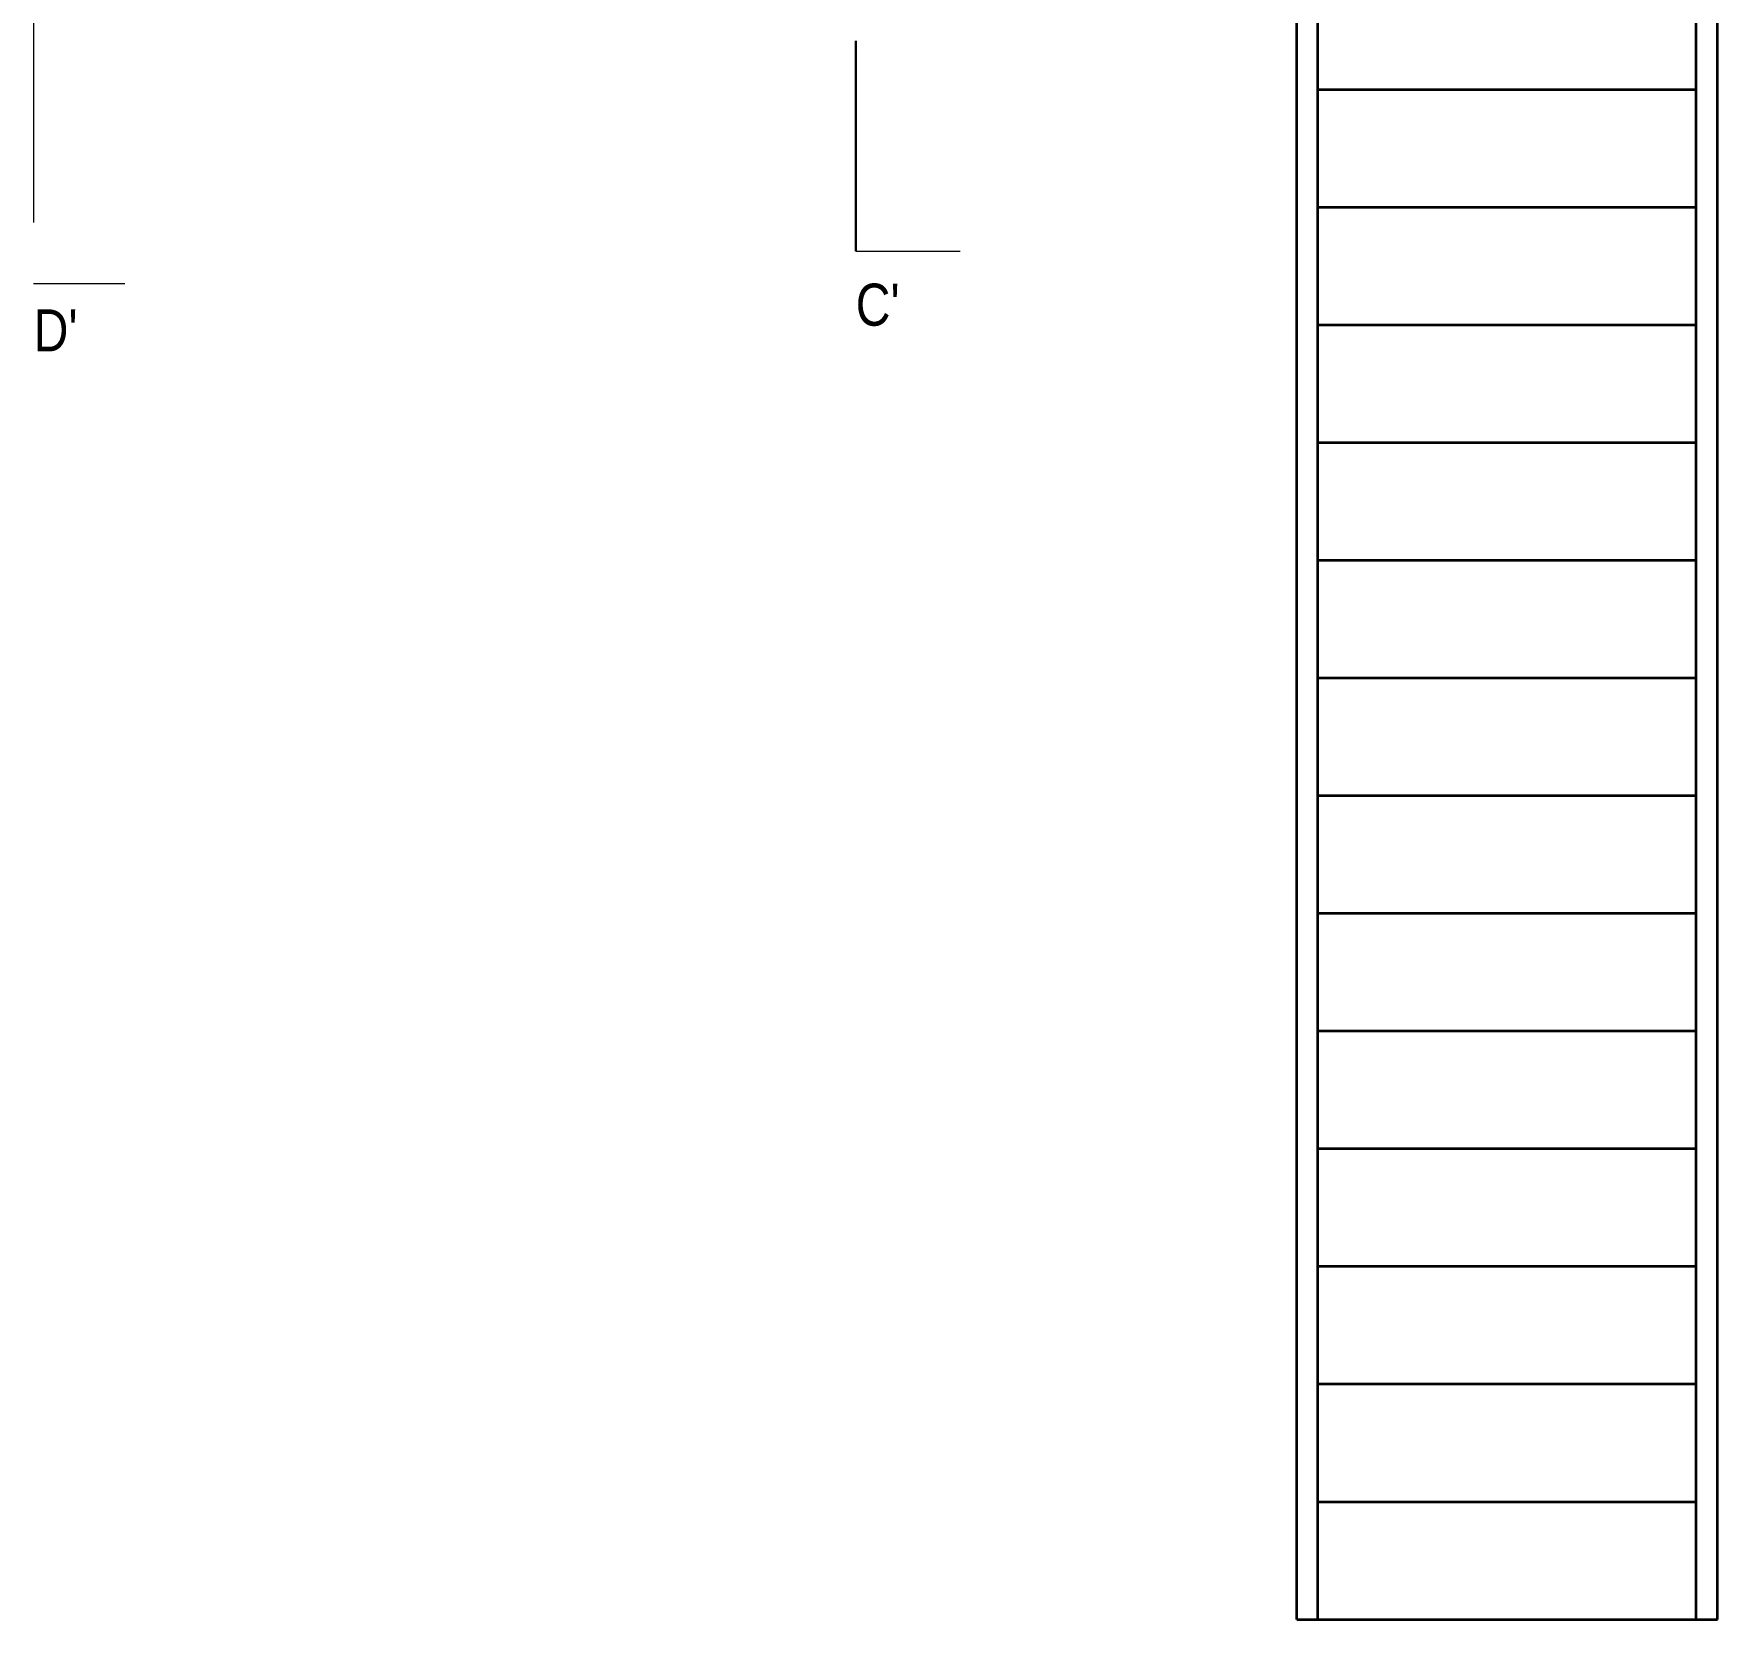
# Model space of a CAD drawing. Header units: millimetres. Extents: x 17881 to 17967.7, y 16873.1 to 16901.1.
# Drawn here: x 17962.614 to 17966.619, y 16873.058 to 16876.831 of the extents above; entities that cross this region are included whole.
import ezdxf

# ---------------------------------------------------------------- set-up
doc = ezdxf.new("R2010")
doc.units = ezdxf.units.MM
doc.linetypes.add('DASHDOT', pattern=[1, 0.5, -0.25, 0, -0.25])
doc.layers.add('A-FLOR-STRS-EXTR', color=7, linetype='Continuous', lineweight=35)
doc.layers.add('A-FURN', color=9, linetype='Continuous', lineweight=18)
doc.styles.get("Standard").update_dxf_attribs({"font": 'arial.ttf'})

msp = doc.modelspace()

# ---------------------------------------------------------------- linework, layer by layer
at = {"layer": 'A-FLOR-STRS-EXTR'}
for p, q in [((17965.6186, 16873.0578), (17965.6186, 16876.9778)), ((17965.6686, 16873.0578), (17965.6686, 16876.9778)), ((17966.5686, 16873.0578), (17966.5686, 16876.9778)), ((17966.6186, 16873.0578), (17966.6186, 16876.9778)), ((17965.6686, 16876.6978), (17966.5686, 16876.6978)), ((17965.6686, 16876.4178), (17966.5686, 16876.4178)), ((17965.6686, 16876.1378), (17966.5686, 16876.1378)), ((17965.6686, 16875.8578), (17966.5686, 16875.8578)), ((17965.6686, 16875.5778), (17966.5686, 16875.5778)), ((17965.6686, 16875.2978), (17966.5686, 16875.2978)), ((17965.6686, 16875.0178), (17966.5686, 16875.0178)), ((17965.6686, 16874.7378), (17966.5686, 16874.7378)), ((17965.6686, 16874.4578), (17966.5686, 16874.4578)), ((17965.6686, 16874.1778), (17966.5686, 16874.1778)), ((17965.6686, 16873.8978), (17966.5686, 16873.8978)), ((17965.6686, 16873.6178), (17966.5686, 16873.6178)), ((17965.6686, 16873.3378), (17966.5686, 16873.3378)), ((17965.6186, 16873.0578), (17966.6186, 16873.0578))]:
    msp.add_line(p, q, dxfattribs=at)
at = {"layer": 'A-FURN', "color": 1, "linetype": 'DASHDOT'}
msp.add_line((17962.6135, 16883.4813), (17962.6135, 16876.2361), dxfattribs=at)
at = {"layer": 'A-FURN', "color": 1, "linetype": 'DASHDOT', "lineweight": 30}
msp.add_line((17964.569, 16876.3136), (17964.569, 16883.4814), dxfattribs=at)
at = {"layer": 'A-FURN', "color": 1}
for p, q in [((17964.569, 16876.3136), (17964.8178, 16876.3136)), ((17962.6135, 16876.2361), (17962.8303, 16876.2361))]:
    msp.add_line(p, q, dxfattribs=at)

# ---------------------------------------------------------------- texts
at = {"layer": 'A-FURN', "insert": (17964.569, 16876.2361), "char_height": 0.1, "width": 0.342156, "attachment_point": 1}
msp.add_mtext("{\\fArial Narrow|b0|i0|c0|p34;\\C1;C'}", dxfattribs=at)
at = {"layer": 'A-FURN', "insert": (17962.6135, 16876.175), "char_height": 0.1, "attachment_point": 1}
msp.add_mtext("{\\fArial Narrow|b0|i0|c0|p34;\\C1;D'}", dxfattribs=at)

doc.saveas('drawing.dxf')
